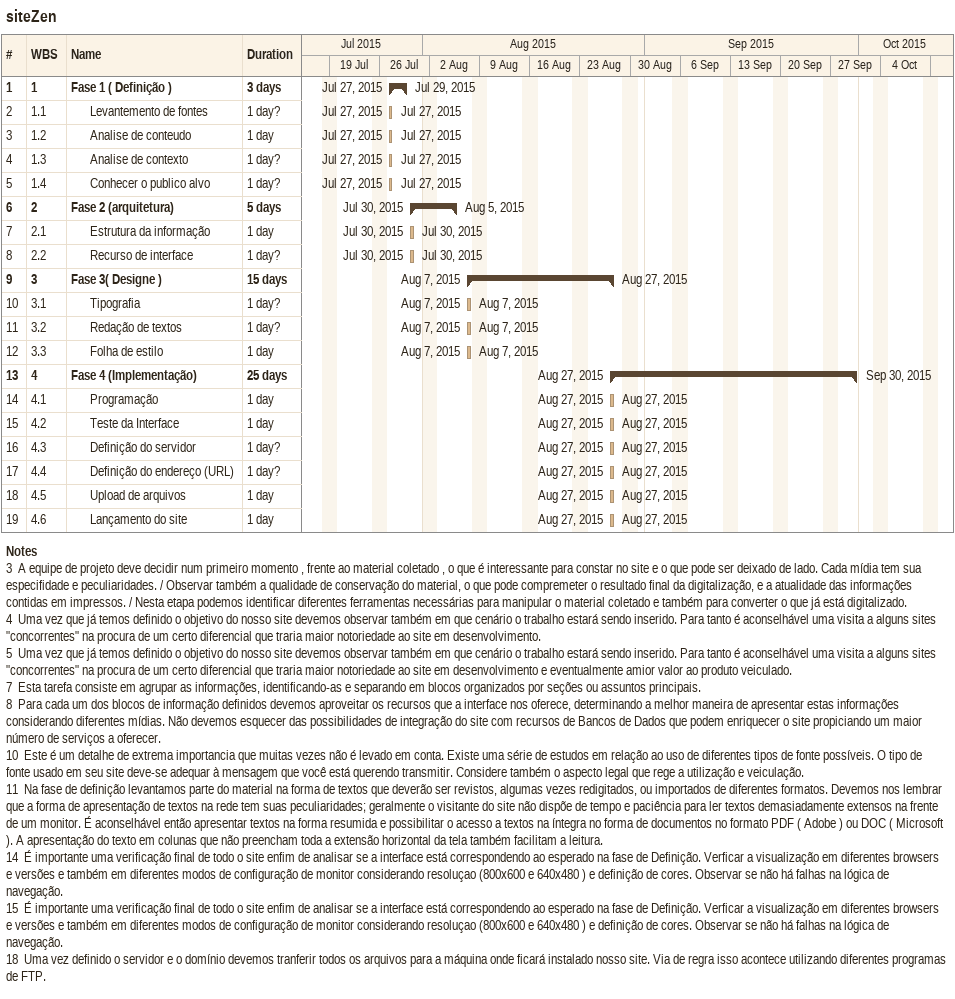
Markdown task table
siteZen

| ID | WBS | Task | Duration | Start | Finish |
|---|---|---|---|---|---|
| 1 | 1 | **Fase 1 ( Definição )** | 3d | 2015-07-27 | 2015-07-29 |
| 2 | 1.1 | Levantemento de fontes | 1d? | 2015-07-27 | 2015-07-27 |
| 3 | 1.2 | Analise de conteudo | 1d | 2015-07-27 | 2015-07-27 |
| 4 | 1.3 | Analise de contexto | 1d? | 2015-07-27 | 2015-07-27 |
| 5 | 1.4 | Conhecer o publico alvo | 1d? | 2015-07-27 | 2015-07-27 |
| 6 | 2 | **Fase 2 (arquitetura)** | 5d | 2015-07-30 | 2015-08-05 |
| 7 | 2.1 | Estrutura da informação | 1d | 2015-07-30 | 2015-07-30 |
| 8 | 2.2 | Recurso de interface | 1d? | 2015-07-30 | 2015-07-30 |
| 9 | 3 | **Fase 3( Designe )** | 15d | 2015-08-07 | 2015-08-27 |
| 10 | 3.1 | Tipografia | 1d? | 2015-08-07 | 2015-08-07 |
| 11 | 3.2 | Redação de textos | 1d? | 2015-08-07 | 2015-08-07 |
| 12 | 3.3 | Folha de estilo | 1d | 2015-08-07 | 2015-08-07 |
| 13 | 4 | **Fase 4 (Implementação)** | 25d | 2015-08-27 | 2015-09-30 |
| 14 | 4.1 | Programação | 1d | 2015-08-27 | 2015-08-27 |
| 15 | 4.2 | Teste da Interface | 1d | 2015-08-27 | 2015-08-27 |
| 16 | 4.3 | Definição do servidor | 1d? | 2015-08-27 | 2015-08-27 |
| 17 | 4.4 | Definição do endereço (URL) | 1d? | 2015-08-27 | 2015-08-27 |
| 18 | 4.5 | Upload de arquivos | 1d | 2015-08-27 | 2015-08-27 |
| 19 | 4.6 | Lançamento do site | 1d | 2015-08-27 | 2015-08-27 |

Notes
- 3: A equipe de projeto deve decidir num primeiro momento , frente ao material coletado , o que é interessante para constar no site e o que pode ser deixado de lado. Cada mídia tem sua especifidade e peculiaridades. / Observar também a qualidade de conservação do material, o que pode compremeter o resultado final da digitalização, e a atualidade das informações contidas em impressos. / Nesta etapa podemos identificar diferentes ferramentas necessárias para manipular o material coletado e também para converter o que já está digitalizado.
- 4: Uma vez que já temos definido o objetivo do nosso site devemos observar também em que cenário o trabalho estará sendo inserido. Para tanto é aconselhável uma visita a alguns sites "concorrentes" na procura de um certo diferencial que traria maior notoriedade ao site em desenvolvimento.
- 5: Uma vez que já temos definido o objetivo do nosso site devemos observar também em que cenário o trabalho estará sendo inserido. Para tanto é aconselhável uma visita a alguns sites "concorrentes" na procura de um certo diferencial que traria maior notoriedade ao site em desenvolvimento e eventualmente amior valor ao produto veiculado.
- 7: Esta tarefa consiste em agrupar as informações, identificando-as e separando em blocos organizados por seções ou assuntos principais.
- 8: Para cada um dos blocos de informação definidos devemos aproveitar os recursos que a interface nos oferece, determinando a melhor maneira de apresentar estas informações considerando diferentes mídias. Não devemos esquecer das possibilidades de integração do site com recursos de Bancos de Dados que podem enriquecer o site propiciando um maior número de serviços a oferecer.
- 10: Este é um detalhe de extrema importancia que muitas vezes não é levado em conta. Existe uma série de estudos em relação ao uso de diferentes tipos de fonte possíveis. O tipo de fonte usado em seu site deve-se adequar à mensagem que você está querendo transmitir. Considere também o aspecto legal que rege a utilização e veiculação.
- 11: Na fase de definição levantamos parte do material na forma de textos que deverão ser revistos, algumas vezes redigitados, ou importados de diferentes formatos. Devemos nos lembrar que a forma de apresentação de textos na rede tem suas peculiaridades; geralmente o visitante do site não dispõe de tempo e paciência para ler textos demasiadamente extensos na frente de um monitor. É aconselhável então apresentar textos na forma resumida e possibilitar o acesso a textos na íntegra no forma de documentos no formato PDF ( Adobe ) ou DOC ( Microsoft ). A apresentação do texto em colunas que não preencham toda a extensão horizontal da tela também facilitam a leitura.
- 14: É importante uma verificação final de todo o site enfim de analisar se a interface está correspondendo ao esperado na fase de Definição. Verficar a visualização em diferentes browsers e versões e também em diferentes modos de configuração de monitor considerando resoluçao (800x600 e 640x480 ) e definição de cores. Observar se não há falhas na lógica de navegação.
- 15: É importante uma verificação final de todo o site enfim de analisar se a interface está correspondendo ao esperado na fase de Definição. Verficar a visualização em diferentes browsers e versões e também em diferentes modos de configuração de monitor considerando resoluçao (800x600 e 640x480 ) e definição de cores. Observar se não há falhas na lógica de navegação.
- 18: Uma vez definido o servidor e o domínio devemos tranferir todos os arquivos para a máquina onde ficará instalado nosso site. Via de regra isso acontece utilizando diferentes programas de FTP.
